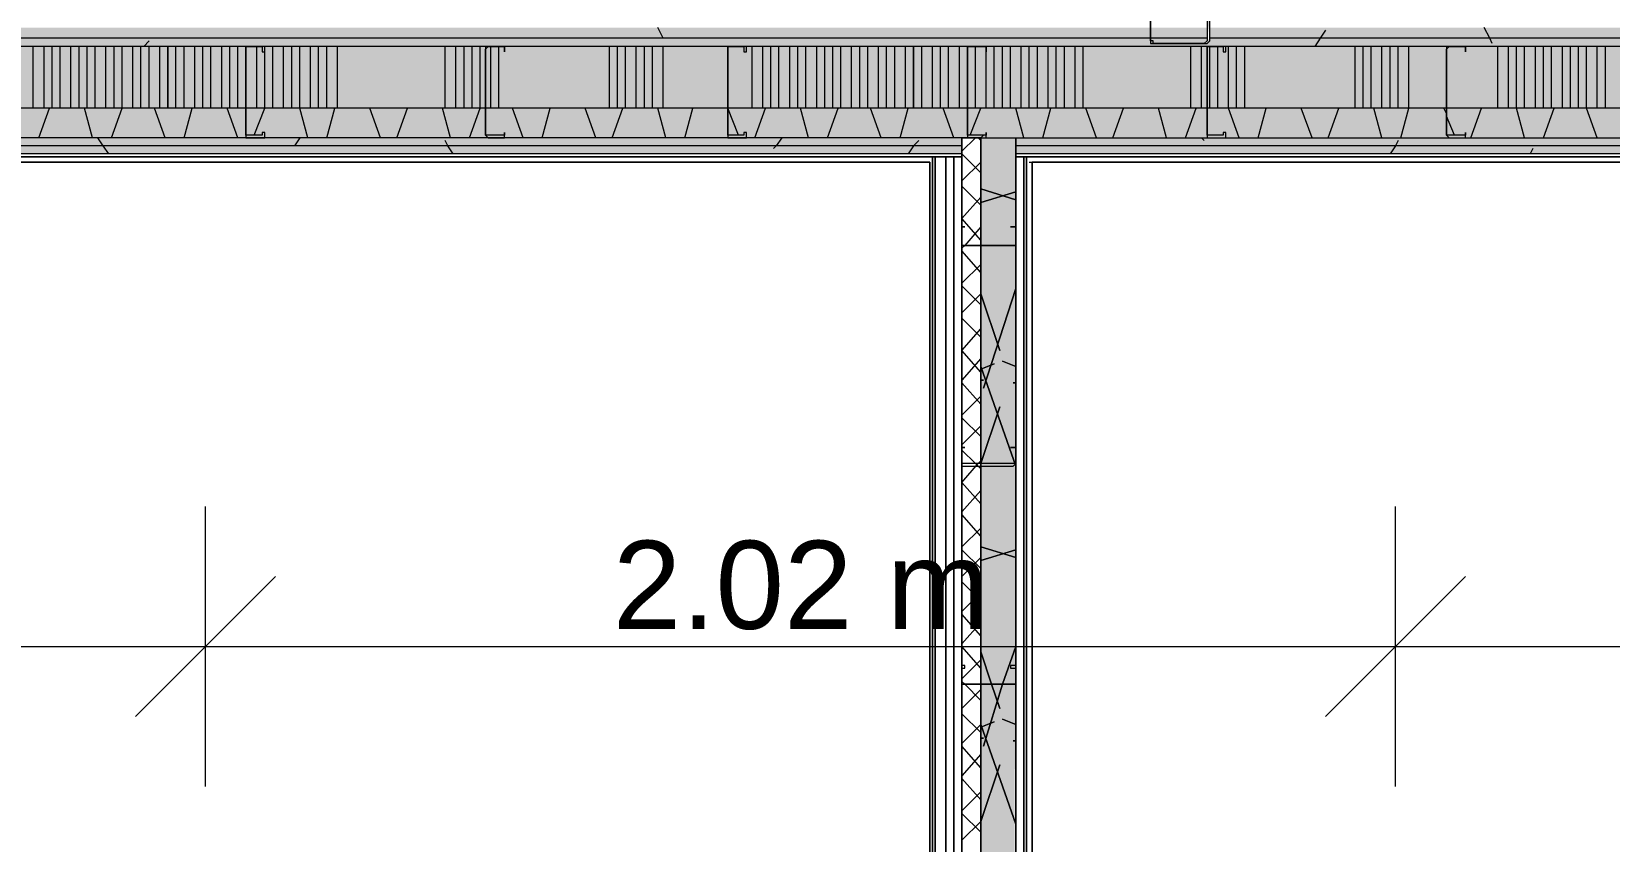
# Model space of a CAD drawing. Header units: metres. Extents: x -2 to 237, y -8 to 52.
# Drawn here: x 36.022 to 38.707, y 24.168 to 25.547 of the extents above; entities that cross this region are included whole.
import ezdxf

# ---------------------------------------------------------------- set-up
doc = ezdxf.new("R2010")
doc.units = ezdxf.units.M
doc.layers.add('HVAC - Ductos', color=5, linetype='Continuous', lineweight=0)
doc.layers.add('PDF_Text', color=7, linetype='Continuous', lineweight=0)
doc.layers.add('PDF_Geometry', color=7, linetype='Continuous', lineweight=0, true_color=0xaaaaaa)
doc.layers.add('PDF_Solid Fills', color=7, linetype='Continuous', lineweight=0, true_color=0xffffff)
doc.styles.add('PDF Helvetica', font='')
doc.styles.get('PDF Helvetica').set_extended_font_data('Helvetica')

msp = doc.modelspace()

# ---------------------------------------------------------------- hatches: boundary and pattern name
at = {"layer": 'PDF_Solid Fills', "lineweight": 0, "transparency": 33554559}
h = msp.add_hatch(color=256, dxfattribs=at)
h.paths.add_polyline_path([(38.0177, 25.5723), (38.0177, 25.5769), (37.9307, 25.5769)])
h.paths.add_polyline_path([(38.0223, 25.5678), (38.0223, 25.5311), (38.0223, 25.5311), (38.0269, 25.5678)])
h = msp.add_hatch(color=256, dxfattribs=at)
h.paths.add_polyline_path([(38.0223, 25.5357), (38.0223, 25.554), (34.7785, 25.554), (34.7785, 25.5357)])
h.paths.add_polyline_path([(40.1573, 25.554), (40.1573, 25.5357), (40.2673, 25.5357), (40.2673, 25.554)])
h.paths.add_polyline_path([(38.0269, 25.554), (38.0269, 25.5357), (39.9512, 25.5357), (39.9512, 25.554)])
h = msp.add_hatch(color=256, dxfattribs=at)
h.paths.add_polyline_path([(38.0223, 25.5311), (38.0223, 25.5356), (34.7831, 25.5356), (34.7831, 25.5219), (39.9512, 25.5219), (39.9512, 25.5356), (38.0269, 25.5356)])
h.paths.add_polyline_path([(40.1573, 25.5356), (40.1573, 25.5219), (40.2673, 25.5219), (40.2673, 25.5356)])
h = msp.add_hatch(color=256, dxfattribs=at)
h.paths.add_polyline_path([(39.9512, 25.4165), (39.9512, 25.5219), (34.7831, 25.5219), (34.7831, 25.4165)])
h.paths.add_polyline_path([(40.2673, 25.4165), (40.2673, 25.5219), (40.1573, 25.5219), (40.1573, 25.4165)])
h = msp.add_hatch(color=256, dxfattribs=at)
h.paths.add_polyline_path([(39.9512, 25.3661), (39.9512, 25.4165), (34.7831, 25.4165), (34.7831, 25.3661)])
h.paths.add_polyline_path([(40.1573, 25.4165), (40.1573, 25.3661), (40.1575, 25.3661), (40.2353, 25.3707), (40.2673, 25.3707), (40.2673, 25.4165)])
h = msp.add_hatch(color=256, dxfattribs=at)
h.paths.add_polyline_path([(34.8106, 25.3524), (34.8106, 25.3661), (34.7785, 25.3661), (34.7785, 25.3524)])
h.paths.add_polyline_path([(40.2673, 25.3524), (40.2673, 25.3661), (40.1573, 25.3661), (40.1573, 25.3524)])
h.paths.add_polyline_path([(39.9512, 25.3524), (39.9512, 25.3661), (37.697, 25.3661), (37.697, 25.3524)])
h.paths.add_polyline_path([(37.6053, 25.3524), (37.6053, 25.3661), (34.9663, 25.3661), (34.9663, 25.3524)])
h = msp.add_hatch(color=256, dxfattribs=at)
h.paths.add_polyline_path([(34.7968, 25.3387), (34.7968, 25.3524), (34.7831, 25.3524), (34.7831, 25.3387)])
h.paths.add_polyline_path([(40.1573, 25.3524), (40.1573, 25.3387), (40.2673, 25.3387), (40.2673, 25.3524)])
h.paths.add_polyline_path([(37.697, 25.3524), (37.697, 25.3387), (39.9512, 25.3387), (39.9512, 25.3524)])
h.paths.add_polyline_path([(34.9801, 25.3524), (34.9801, 25.3387), (37.6053, 25.3387), (37.6053, 25.3524)])
msp.add_hatch(color=256, dxfattribs=at).paths.add_polyline_path([(37.6924, 22.5667), (37.697, 25.3661), (37.6374, 25.3661), (37.6374, 22.5622)])

# ---------------------------------------------------------------- linework, layer by layer
at = {"layer": 'HVAC - Ductos', "lineweight": 0}
for points in [[(36.3179, 24.2619), (36.3179, 24.5002), (36.3179, 24.7385)], [(38.343, 24.2619), (38.343, 24.5002), (38.343, 24.7385)], [(36.4371, 24.6193), (36.3179, 24.5002), (36.1988, 24.3811)], [(38.4621, 24.6193), (38.343, 24.5002), (38.2239, 24.3811)], [(30.6183, 24.5002), (32.1853, 24.5002), (36.3179, 24.5002), (38.343, 24.5002), (40.2902, 24.5002)]]:
    msp.add_lwpolyline(points, dxfattribs=at)
at = {"layer": 'PDF_Geometry', "lineweight": 0}
for points in [[(37.9261, 25.5678), (37.9261, 25.5311), (37.9261, 25.5265), (37.9307, 25.5265), (38.0177, 25.5265), (38.0223, 25.5265), (38.0269, 25.5311), (38.0269, 25.5678), (38.0223, 25.5723), (38.0177, 25.5769), (37.9307, 25.5769), (37.9261, 25.5723), (37.9261, 25.5678), (37.9307, 25.5723), (38.0177, 25.5723), (38.0223, 25.5723), (38.0223, 25.5678), (38.0223, 25.5311), (38.0177, 25.5265), (37.9307, 25.5265), (37.9307, 25.5311), (37.9261, 25.5311)], [(36.2538, 25.5219), (36.2538, 25.4165)], [(36.4187, 25.5219), (36.3867, 25.5219), (36.3867, 25.5173), (36.3867, 25.3707), (36.3867, 25.3661), (36.4187, 25.3661), (36.4187, 25.3753), (36.4141, 25.3753), (36.4141, 25.3707), (36.3867, 25.3707), (36.3867, 25.5173), (36.3867, 25.5219), (36.4141, 25.5219), (36.4141, 25.5128), (36.4187, 25.5128)], [(36.8265, 25.5219), (36.799, 25.5219), (36.7944, 25.5219), (36.7944, 25.5173), (36.7944, 25.3707), (36.799, 25.3661), (36.8265, 25.3661), (36.8265, 25.3753), (36.8265, 25.3707), (36.799, 25.3707), (36.7944, 25.3707), (36.7944, 25.5173), (36.799, 25.5219), (36.8265, 25.5219), (36.8265, 25.5128)], [(37.2388, 25.5219), (37.2068, 25.5219), (37.2068, 25.5173), (37.2068, 25.3707), (37.2068, 25.3661), (37.2388, 25.3661), (37.2388, 25.3753), (37.2342, 25.3753), (37.2342, 25.3707), (37.2068, 25.3707), (37.2068, 25.5173), (37.2068, 25.5219), (37.2342, 25.5219), (37.2342, 25.5128), (37.2388, 25.5128)], [(37.5229, 25.5219), (37.5229, 25.4165)], [(37.6466, 25.5219), (37.6145, 25.5219), (37.6145, 25.5173), (37.6145, 25.3707), (37.6145, 25.3661), (37.6466, 25.3661), (37.6466, 25.3753), (37.6466, 25.3707), (37.6145, 25.3707), (37.6145, 25.5173), (37.6145, 25.5219), (37.6466, 25.5219), (37.6466, 25.5128)], [(38.0544, 25.5219), (38.0223, 25.5219), (38.0223, 25.5173), (38.0223, 25.3707), (38.0223, 25.3661), (38.0544, 25.3661), (38.0544, 25.3753), (38.0498, 25.3753), (38.0498, 25.3707), (38.0223, 25.3707), (38.0223, 25.5173), (38.0223, 25.5219), (38.0498, 25.5219), (38.0498, 25.5128), (38.0544, 25.5128)], [(38.4621, 25.5219), (38.4346, 25.5219), (38.43, 25.5219), (38.43, 25.5173), (38.43, 25.3707), (38.4346, 25.3661), (38.4621, 25.3661), (38.4621, 25.3753), (38.4621, 25.3707), (38.4346, 25.3707), (38.43, 25.3707), (38.43, 25.5173), (38.4346, 25.5219), (38.4621, 25.5219), (38.4621, 25.5128)], [(35.0076, 25.3249), (37.5504, 25.3249)], [(37.5504, 25.3249), (37.5504, 22.6721)], [(37.5504, 25.3249), (37.5504, 22.6721)], [(37.5549, 22.6721), (37.5549, 25.3341)], [(37.5595, 22.5485), (37.5779, 22.5485), (37.5779, 25.3341), (37.5595, 25.3341)], [(37.5779, 22.5485), (37.5916, 22.5485), (37.5916, 25.3341), (37.5779, 25.3341)], [(37.5916, 22.5485), (37.6053, 22.5485), (37.6053, 25.3341), (37.5916, 25.3341)], [(37.697, 22.6538), (37.7107, 22.6538), (37.7107, 25.3341), (37.697, 25.3341)], [(37.7153, 25.3341), (37.7153, 22.6721)], [(37.7153, 25.3341), (37.7153, 22.6721)], [(37.7245, 25.3249), (37.7245, 22.6721)], [(37.6053, 25.2149), (37.6053, 25.1875), (37.6053, 25.1829), (37.6924, 25.1829), (37.697, 25.1829), (37.697, 25.1875), (37.697, 25.2149), (37.6878, 25.2149), (37.697, 25.2149), (37.697, 25.1875), (37.697, 25.1829), (37.6924, 25.1829), (37.6053, 25.1829), (37.6053, 25.1875), (37.6053, 25.2149), (37.6099, 25.2149)], [(37.6053, 24.8393), (37.6053, 24.8117), (37.6053, 24.8072), (37.6924, 24.8072), (37.697, 24.8117), (37.697, 24.8393), (37.6878, 24.8393), (37.697, 24.8393), (37.697, 24.8117), (37.6924, 24.8117), (37.6053, 24.8117), (37.6053, 24.8393), (37.6099, 24.8393)], [(37.6053, 24.4682), (37.6053, 24.4361), (37.6924, 24.4361), (37.697, 24.4361), (37.697, 24.4682), (37.6878, 24.4682), (37.6878, 24.4636), (37.697, 24.4636), (37.697, 24.4361), (37.6924, 24.4361), (37.6053, 24.4361), (37.6053, 24.4636), (37.6099, 24.4636), (37.6099, 24.4682)]]:
    msp.add_lwpolyline(points, close=True, dxfattribs=at)
at = {"layer": 'PDF_Geometry', "color": 254, "lineweight": 0, "true_color": 0xeaeaea}
for points in [[(37.0968, 25.5356), (37.0877, 25.554)], [(38.2239, 25.5494), (38.2147, 25.5356), (38.2056, 25.5219)], [(38.5079, 25.5265), (38.5034, 25.5356), (38.4942, 25.554)], [(36.2217, 25.5311), (36.2126, 25.5219)], [(37.0968, 25.5356), (37.0968, 25.5356)], [(36.153, 25.3387), (36.1438, 25.3524), (36.1347, 25.3661)], [(36.4783, 25.3661), (36.4691, 25.3524)], [(36.4691, 25.3524), (36.4691, 25.3524)], [(36.7394, 25.3387), (36.7303, 25.3524), (36.7257, 25.3615)], [(37.2984, 25.3661), (37.2892, 25.3524), (37.2846, 25.3478)], [(37.5321, 25.3615), (37.5229, 25.3524), (37.5137, 25.3387)], [(38.0177, 25.3615), (38.0131, 25.3661)], [(38.3476, 25.3615), (38.343, 25.3524), (38.3338, 25.3387)], [(37.1655, 25.3387), (37.1609, 25.3387)], [(38.5767, 25.3478), (38.5721, 25.3387)]]:
    msp.add_lwpolyline(points, dxfattribs=at)
at = {"layer": 'PDF_Geometry', "lineweight": 0}
for points in [[(39.9512, 25.5219), (34.7785, 25.5219), (29.615, 25.5219), (29.5967, 25.5219)], [(38.0223, 25.5356), (37.9261, 25.5356), (34.7785, 25.5356), (29.615, 25.5356)], [(36.0247, 25.4165), (36.0247, 25.5219)], [(36.043, 25.4165), (36.043, 25.5219)], [(36.0567, 25.4165), (36.0567, 25.5219)], [(36.0705, 25.4165), (36.0705, 25.5219)], [(36.0888, 25.4165), (36.0888, 25.5219)], [(36.1026, 25.4165), (36.1026, 25.5219)], [(36.1163, 25.4165), (36.1163, 25.5219)], [(36.1301, 25.4165), (36.1301, 25.5219)], [(36.1484, 25.4165), (36.1484, 25.5219)], [(36.1622, 25.4165), (36.1622, 25.5219)], [(36.1759, 25.4165), (36.1759, 25.5219)], [(36.1942, 25.4165), (36.1942, 25.5219)], [(36.208, 25.4165), (36.208, 25.5219)], [(36.2217, 25.4165), (36.2217, 25.5219)], [(36.24, 25.4165), (36.24, 25.5219)], [(36.2675, 25.4165), (36.2675, 25.5219)], [(36.2813, 25.4165), (36.2813, 25.5219)], [(36.2996, 25.4165), (36.2996, 25.5219)], [(36.3134, 25.4165), (36.3134, 25.5219)], [(36.327, 25.4165), (36.327, 25.5219)], [(36.3454, 25.4165), (36.3454, 25.5219)], [(36.3592, 25.4165), (36.3592, 25.5219)], [(36.3729, 25.4165), (36.3729, 25.5219)], [(36.3867, 25.4165), (36.3867, 25.5219)], [(36.405, 25.4165), (36.405, 25.5219)], [(36.4187, 25.4165), (36.4187, 25.5219)], [(36.4325, 25.4165), (36.4325, 25.5219)], [(36.4508, 25.4165), (36.4508, 25.5219)], [(36.4645, 25.4165), (36.4645, 25.5219)], [(36.4783, 25.4165), (36.4783, 25.5219)], [(36.4966, 25.4165), (36.4966, 25.5219)], [(36.5103, 25.4165), (36.5103, 25.5219)], [(36.5241, 25.4165), (36.5241, 25.5219)], [(36.5424, 25.4165), (36.5424, 25.5219)], [(36.7257, 25.4165), (36.7257, 25.5219)], [(36.744, 25.4165), (36.744, 25.5219)], [(36.7578, 25.4165), (36.7578, 25.5219)], [(36.7715, 25.4165), (36.7715, 25.5219)], [(36.7852, 25.4165), (36.7852, 25.5219)], [(36.8036, 25.4165), (36.8036, 25.5219)], [(36.8173, 25.4165), (36.8173, 25.5219)], [(37.0052, 25.4165), (37.0052, 25.5219)], [(37.0189, 25.4165), (37.0189, 25.5219)], [(37.0327, 25.4165), (37.0327, 25.5219)], [(37.051, 25.4165), (37.051, 25.5219)], [(37.0647, 25.4165), (37.0647, 25.5219)], [(37.0785, 25.4165), (37.0785, 25.5219)], [(37.0968, 25.4165), (37.0968, 25.5219)], [(37.248, 25.4165), (37.248, 25.5219)], [(37.2663, 25.4165), (37.2663, 25.5219)], [(37.28, 25.4165), (37.28, 25.5219)], [(37.2938, 25.4165), (37.2938, 25.5219)], [(37.3122, 25.4165), (37.3122, 25.5219)], [(37.3259, 25.4165), (37.3259, 25.5219)], [(37.3396, 25.4165), (37.3396, 25.5219)], [(37.358, 25.4165), (37.358, 25.5219)], [(37.3717, 25.4165), (37.3717, 25.5219)], [(37.3854, 25.4165), (37.3854, 25.5219)], [(37.3992, 25.4165), (37.3992, 25.5219)], [(37.4175, 25.4165), (37.4175, 25.5219)], [(37.4312, 25.4165), (37.4312, 25.5219)], [(37.445, 25.4165), (37.445, 25.5219)], [(37.4633, 25.4165), (37.4633, 25.5219)], [(37.4771, 25.4165), (37.4771, 25.5219)], [(37.4908, 25.4165), (37.4908, 25.5219)], [(37.5091, 25.4165), (37.5091, 25.5219)], [(37.5367, 25.4165), (37.5367, 25.5219)], [(37.5549, 25.4165), (37.5549, 25.5219)], [(37.5687, 25.4165), (37.5687, 25.5219)], [(37.5825, 25.4165), (37.5825, 25.5219)], [(37.6008, 25.4165), (37.6008, 25.5219)], [(37.6145, 25.4165), (37.6145, 25.5219)], [(37.6283, 25.4165), (37.6283, 25.5219)], [(37.6466, 25.4165), (37.6466, 25.5219)], [(37.6603, 25.4165), (37.6603, 25.5219)], [(37.6741, 25.4165), (37.6741, 25.5219)], [(37.6878, 25.4165), (37.6878, 25.5219)], [(37.7061, 25.4165), (37.7061, 25.5219)], [(37.7199, 25.4165), (37.7199, 25.5219)], [(37.7336, 25.4165), (37.7336, 25.5219)], [(37.752, 25.4165), (37.752, 25.5219)], [(37.7657, 25.4165), (37.7657, 25.5219)], [(37.7795, 25.4165), (37.7795, 25.5219)], [(37.7978, 25.4165), (37.7978, 25.5219)], [(37.8116, 25.4165), (37.8116, 25.5219)], [(37.9948, 25.4165), (37.9948, 25.5219)], [(38.0131, 25.4165), (38.0131, 25.5219)], [(39.9512, 25.5356), (38.0269, 25.5356)], [(38.0269, 25.4165), (38.0269, 25.5219)], [(38.0406, 25.4165), (38.0406, 25.5219)], [(38.0589, 25.4165), (38.0589, 25.5219)], [(38.0727, 25.4165), (38.0727, 25.5219)], [(38.0865, 25.4165), (38.0865, 25.5219)], [(38.2743, 25.4165), (38.2743, 25.5219)], [(38.288, 25.4165), (38.288, 25.5219)], [(38.3018, 25.4165), (38.3018, 25.5219)], [(38.3201, 25.4165), (38.3201, 25.5219)], [(38.3338, 25.4165), (38.3338, 25.5219)], [(38.3476, 25.4165), (38.3476, 25.5219)], [(38.3659, 25.4165), (38.3659, 25.5219)], [(38.5171, 25.4165), (38.5171, 25.5219)], [(38.5354, 25.4165), (38.5354, 25.5219)], [(38.5492, 25.4165), (38.5492, 25.5219)], [(38.5629, 25.4165), (38.5629, 25.5219)], [(38.5813, 25.4165), (38.5813, 25.5219)], [(38.595, 25.4165), (38.595, 25.5219)], [(38.6087, 25.4165), (38.6087, 25.5219)], [(38.6271, 25.4165), (38.6271, 25.5219)], [(38.6408, 25.4165), (38.6408, 25.5219)], [(38.6545, 25.4165), (38.6545, 25.5219)], [(38.6683, 25.4165), (38.6683, 25.5219)], [(38.6866, 25.4165), (38.6866, 25.5219)], [(38.7003, 25.4165), (38.7003, 25.5219)], [(39.6579, 25.4165), (39.2501, 25.4165), (38.8424, 25.4165), (38.43, 25.4165), (38.0223, 25.4165), (37.6145, 25.4165), (37.2068, 25.4165), (36.7944, 25.4165), (36.3867, 25.4165), (35.9743, 25.4165)], [(37.6374, 25.3661), (37.6053, 25.3661), (34.9663, 25.3661), (34.9663, 25.3524), (34.9663, 25.3341), (34.9663, 22.7638)], [(37.6053, 25.3524), (34.9801, 25.3524), (34.9801, 25.3387), (34.9801, 25.3341), (34.9801, 22.7638)], [(37.5641, 25.3341), (37.6053, 25.3341), (37.6053, 25.3387), (37.6053, 25.3524), (37.6053, 25.3661), (37.6374, 25.3661), (37.6374, 25.3341), (37.6374, 25.1829), (37.6374, 24.8117), (37.6374, 24.4361), (37.6374, 24.0604)], [(37.6053, 25.3433), (37.6283, 25.3661)], [(37.6374, 23.6893), (37.6374, 24.0604), (37.6374, 24.4361), (37.6374, 24.8117), (37.6374, 25.1829), (37.6374, 25.3661), (37.6053, 25.3661), (37.6053, 22.5485), (37.6374, 22.5485), (37.6374, 22.5622), (37.6374, 22.9378), (37.6374, 23.3136), (37.6374, 23.6847)], [(37.6374, 25.3615), (37.6329, 25.3661)], [(37.6374, 24.0604), (37.6374, 24.4361), (37.6374, 24.8117), (37.6374, 25.1829), (37.6374, 25.3661), (37.697, 25.3661), (37.697, 22.5485)], [(37.697, 22.5622), (37.7107, 22.5622), (39.7358, 22.5622), (39.7358, 22.6538), (37.7107, 22.6538), (37.697, 22.6538), (37.697, 22.5622), (37.697, 22.6538), (37.697, 25.3341), (37.697, 25.3387), (37.697, 25.3524), (37.697, 25.3661), (39.9558, 25.3661)], [(39.9558, 25.3524), (37.697, 25.3524)], [(37.6374, 25.3066), (37.6053, 25.3387), (34.9938, 25.3387), (34.9938, 25.3341)], [(34.9984, 22.6813), (34.9984, 22.6721), (34.9984, 25.3341), (34.9984, 22.7088), (34.9984, 25.3341), (37.5595, 25.3341), (37.5595, 22.6721), (37.5595, 25.3341), (37.5595, 22.5485), (37.697, 22.5485)], [(37.5779, 22.5622), (37.5779, 25.3341), (37.5595, 25.3341), (34.9984, 25.3341), (37.5595, 25.3341), (37.6053, 25.3341)], [(34.9984, 25.3341), (37.5595, 25.3341), (37.5595, 22.5485), (37.7107, 22.5485), (39.7495, 22.5485), (39.7495, 22.5622), (39.7495, 22.6538), (39.7495, 22.6721), (37.7107, 22.6721), (37.7107, 25.3341), (39.9558, 25.3341)], [(35.0992, 25.3341), (37.4725, 25.3341)], [(37.5595, 22.6721), (37.5595, 25.3341), (37.5595, 22.6721)], [(37.5595, 22.6721), (37.5595, 25.3341), (37.5595, 22.6721)], [(37.5595, 22.5485), (37.5595, 25.3341), (37.5595, 22.5485)], [(37.5916, 22.5622), (37.5916, 25.3341), (37.5779, 25.3341)], [(37.6053, 22.5622), (37.6053, 25.3341), (37.5916, 25.3341)], [(37.6374, 25.3249), (37.6053, 25.2929)], [(39.9558, 25.3387), (37.697, 25.3387)], [(37.7107, 22.6538), (37.7107, 22.6721), (37.7107, 22.6538), (37.7107, 22.6675), (37.7107, 22.6538), (37.7107, 25.3341), (37.697, 25.3341), (37.7107, 25.3341), (37.7107, 22.7088), (37.7107, 25.3341)], [(37.9032, 25.3341), (39.942, 25.3341), (37.7107, 25.3341), (37.697, 25.3341)], [(37.7107, 25.3341), (37.7107, 25.3341)], [(39.942, 23.6893), (39.942, 25.3341), (37.7107, 25.3341), (37.7107, 22.6721), (37.7107, 25.3341), (39.942, 25.3341)], [(37.7107, 22.6538), (37.7107, 25.3341), (37.7107, 22.6538)], [(37.7199, 25.3249), (39.942, 25.3249), (37.7245, 25.3249), (37.7245, 22.6721), (37.7245, 25.3249)], [(37.6374, 25.2516), (37.6053, 25.2837)], [(37.6374, 25.1921), (37.6053, 25.2287), (37.6374, 25.2653)], [(37.6374, 25.2149), (37.6099, 25.1829), (37.6053, 25.1783)], [(37.6374, 25.137), (37.6053, 25.1737)], [(37.6053, 25.1187), (37.6374, 25.1508)], [(37.6374, 25.0821), (37.6053, 25.1142)], [(37.6374, 25.1004), (37.6053, 25.0684)], [(37.6374, 25.0271), (37.6053, 25.0592)], [(37.6374, 24.9675), (37.6053, 25.0042), (37.6374, 25.0408)], [(37.6374, 24.9904), (37.6053, 24.9538)], [(37.6374, 24.9126), (37.6053, 24.9492)], [(37.6053, 24.8942), (37.6374, 24.9263)], [(37.6374, 24.8576), (37.6053, 24.8897)], [(37.6374, 24.8759), (37.6053, 24.8438)], [(37.6374, 24.8026), (37.6283, 24.8117), (37.6053, 24.8347)], [(37.6374, 24.7431), (37.6053, 24.7797), (37.6329, 24.8117), (37.6374, 24.8163)], [(37.6374, 24.7659), (37.6053, 24.7293)], [(37.6374, 24.6881), (37.6053, 24.7247)], [(37.6053, 24.6697), (37.6374, 24.7018)], [(37.6374, 24.6331), (37.6053, 24.6651)], [(37.6374, 24.6515), (37.6053, 24.6193)], [(37.6374, 24.5781), (37.6053, 24.6102)], [(37.6053, 24.5598), (37.6374, 24.5918)], [(37.6374, 24.5186), (37.6053, 24.5552)], [(37.6374, 24.5414), (37.6053, 24.5048)], [(37.6374, 24.4636), (37.6053, 24.5002)], [(37.6053, 24.4452), (37.6374, 24.4773)], [(37.6374, 24.4086), (37.6099, 24.4361), (37.6053, 24.4406)], [(37.6374, 24.4269), (37.6053, 24.3948)], [(37.6374, 24.3536), (37.6053, 24.3857)], [(37.6053, 24.3353), (37.6374, 24.3674)], [(37.6374, 24.294), (37.6053, 24.3307)], [(37.6374, 24.3169), (37.6053, 24.2803)], [(37.6374, 24.2391), (37.6053, 24.2757)], [(37.6053, 24.2207), (37.6374, 24.2528)], [(37.6374, 24.1841), (37.6053, 24.2161)], [(37.6374, 24.2024), (37.6053, 24.1703)]]:
    msp.add_lwpolyline(points, dxfattribs=at)
at = {"layer": 'PDF_Geometry', "color": 254, "lineweight": 0, "true_color": 0xd2d2d2}
for points in [[(37.6145, 25.467), (37.6145, 25.467)], [(37.2068, 25.4349), (37.2068, 25.4394)], [(37.6374, 25.3661), (37.642, 25.3707)], [(38.0223, 25.3707), (38.0223, 25.3707)], [(37.6053, 24.8301), (37.6053, 24.8301)], [(37.6053, 24.4498), (37.6053, 24.4498)]]:
    msp.add_lwpolyline(points, dxfattribs=at)
at = {"layer": 'PDF_Geometry', "color": 254, "lineweight": 0, "true_color": 0xdddddd}
for points in [[(36.0339, 25.3661), (36.0521, 25.4165)], [(36.1255, 25.3661), (36.1118, 25.4165)], [(36.1576, 25.3661), (36.1759, 25.4165)], [(36.2492, 25.3661), (36.2309, 25.4165)], [(36.2813, 25.3661), (36.295, 25.4165)], [(36.3729, 25.3661), (36.3546, 25.4165)], [(36.4004, 25.3707), (36.4187, 25.4165)], [(36.492, 25.3661), (36.4783, 25.4165)], [(36.5241, 25.3661), (36.5379, 25.4165)], [(36.6157, 25.3661), (36.5974, 25.4165)], [(36.6432, 25.3661), (36.6616, 25.4165)], [(36.7348, 25.3661), (36.7211, 25.4165)], [(36.7669, 25.3661), (36.7852, 25.4165)], [(36.8586, 25.3661), (36.8402, 25.4165)], [(36.8906, 25.3661), (36.9044, 25.4165)], [(36.9823, 25.3661), (36.9639, 25.4165)], [(37.0097, 25.3661), (37.0281, 25.4165)], [(37.1014, 25.3661), (37.0877, 25.4165)], [(37.1335, 25.3661), (37.1472, 25.4165)], [(37.2251, 25.3707), (37.2068, 25.4165)], [(37.2526, 25.3661), (37.2709, 25.4165)], [(37.3442, 25.3661), (37.3304, 25.4165)], [(37.3763, 25.3661), (37.3946, 25.4165)], [(37.4679, 25.3661), (37.4496, 25.4165)], [(37.5, 25.3661), (37.5137, 25.4165)], [(37.5916, 25.3661), (37.5733, 25.4165)], [(37.6191, 25.3707), (37.6374, 25.4165)], [(37.7107, 25.3661), (37.697, 25.4165)], [(37.7428, 25.3661), (37.7566, 25.4165)], [(37.8344, 25.3661), (37.8161, 25.4165)], [(37.862, 25.3661), (37.8802, 25.4165)], [(37.9536, 25.3661), (37.9398, 25.4165)], [(37.9856, 25.3661), (38.004, 25.4165)], [(38.0773, 25.3661), (38.0589, 25.4165)], [(38.1093, 25.3661), (38.1231, 25.4165)], [(38.201, 25.3661), (38.1827, 25.4165)], [(38.2285, 25.3661), (38.2467, 25.4165)], [(38.3201, 25.3661), (38.3064, 25.4165)], [(38.3522, 25.3661), (38.3659, 25.4165)], [(38.43, 25.4074), (38.4254, 25.4165)], [(38.4713, 25.3661), (38.4896, 25.4165)], [(38.5629, 25.3661), (38.5492, 25.4165)], [(38.595, 25.3661), (38.6133, 25.4165)], [(38.6866, 25.3661), (38.6683, 25.4165)], [(38.4438, 25.3707), (38.43, 25.4028)]]:
    msp.add_lwpolyline(points, dxfattribs=at)
for points in [[(37.6374, 25.2791), (37.697, 25.2607)], [(37.697, 25.2745), (37.6374, 25.2562)], [(37.697, 25.1096), (37.642, 24.94)], [(37.6374, 25.1004), (37.6695, 25.0042)], [(37.6603, 24.9813), (37.6374, 24.9721)], [(37.6374, 24.9767), (37.697, 24.8072)], [(37.6741, 24.9858), (37.697, 24.9767)], [(37.6374, 24.9538), (37.642, 24.9538)], [(37.697, 24.9492), (37.6924, 24.9492)], [(37.6695, 24.908), (37.6374, 24.8117)], [(37.6374, 24.6697), (37.697, 24.6515)], [(37.697, 24.6651), (37.6374, 24.6469)], [(37.697, 24.5002), (37.6741, 24.4361), (37.642, 24.3307), (37.6741, 24.4361)], [(37.6374, 24.491), (37.6558, 24.4361), (37.6695, 24.3948), (37.6558, 24.4361)], [(37.6603, 24.372), (37.6374, 24.3628)], [(37.6374, 24.3674), (37.697, 24.1979)], [(37.6741, 24.3766), (37.697, 24.3674)], [(37.6374, 24.3444), (37.642, 24.3444)], [(37.697, 24.3399), (37.6924, 24.3399)], [(37.6695, 24.2986), (37.6374, 24.2024)]]:
    msp.add_lwpolyline(points, close=True, dxfattribs=at)

# ---------------------------------------------------------------- texts
at = {"layer": 'PDF_Text', "lineweight": 0, "insert": (37.0111, 24.6042), "char_height": 0.15002, "attachment_point": 4, "style": 'PDF Helvetica'}
msp.add_mtext('2.02 m', dxfattribs=at)

doc.saveas('drawing.dxf')
